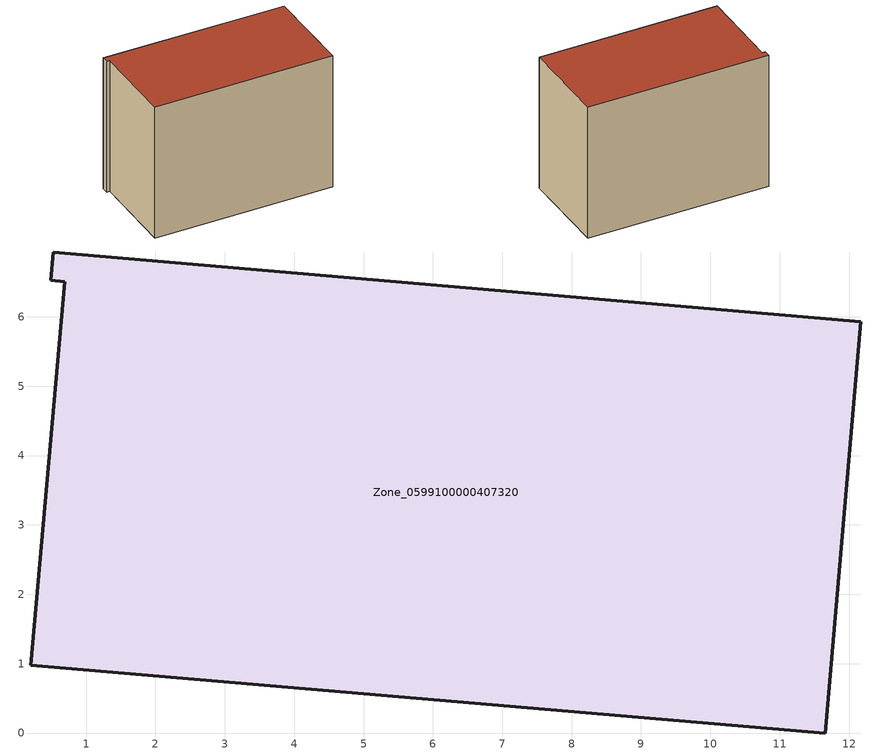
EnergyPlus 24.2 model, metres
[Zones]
Zone_0599100000407320
 floor ground (C_G): 0.2,0.97 0.69,6.51 0.49,6.53 0.53,6.93 12.17,5.93 11.66,0 z0
 wall outside (C_F): 11.66,0 12.17,5.93 0.53,6.93 0.49,6.53 0.69,6.51 0.2,0.97 11.66,0 z0:8.89
 roof outside (C_R): 0.69,6.51 0.2,0.97 11.66,0 12.17,5.93 0.53,6.93 0.49,6.53 z8.89
[BUILDING]
Pand.0599100000407320: North Axis=0; Terrain=City; Loads Convergence Tolerance Value=0.04; Temperature Convergence Tolerance Value=0.4; Solar Distribution=FullExterior; Maximum Number of Warmup Days=25; Minimum Number of Warmup Days=1
[Site:Location]
Rotterdam.The.Hague.AP_ZH_NLD Design_Conditions: Latitude=51.96; Longitude=4.45; Time Zone=1; Elevation=-4.5
[SITE:GROUNDTEMPERATURE:BUILDINGSURFACE]
18, 18, 18, 18, 18, 18, 18, 18, 18, 18, 18, 18
[MATERIAL] Thermal Absorptance=0.9; Solar Absorptance=0.7; Visible Absorptance=0.7
Name | Roughness | Thickness | Conductivity | Density | Specific Heat
G.TC.2006-2014 | MediumSmooth | 0.15 | 0.06 | 540 | 1210
F.TC.2006-2014 | Rough | 0.3 | 0.12 | 1920 | 840
R.TC.2006-2014 | MediumRough | 0.2 | 0.08 | 1500 | 1000
[CONSTRUCTION]
C_G: G.TC.2006-2014
C_F: F.TC.2006-2014
C_R: R.TC.2006-2014
[ZONE]
Zone_0599100000407320: Type=1; Multiplier=1; Ceiling Height=Autocalculate; Volume=Autocalculate; Floor Area=autocalculate; Part of Total Floor Area=Yes
[ZONEINFILTRATION:DESIGNFLOWRATE]
Infil_Zone_0599100000407320: Zone or ZoneList or Space or SpaceList=Zone_0599100000407320; Schedule=AlwaysOn; Design Flow Rate Calculation Method=Flow/Area; Flow Rate per Floor Area=0.0015; Constant Term Coefficient=1; Temperature Term Coefficient=0; Velocity Term Coefficient=0; Velocity Squared Term Coefficient=0
[HVACTEMPLATE:ZONE:IDEALLOADSAIRSYSTEM]
Zone_0599100000407320: Maximum Heating Supply Air Temperature=50; Minimum Cooling Supply Air Temperature=13; Maximum Heating Supply Air Humidity Ratio=0.0156; Minimum Cooling Supply Air Humidity Ratio=0.0077; Heating Limit=NoLimit; Cooling Limit=NoLimit; Dehumidification Control Type=ConstantSensibleHeatRatio; Cooling Sensible Heat Ratio=0.7; Dehumidification Setpoint=60; Humidification Control Type=None; Humidification Setpoint=30; Outdoor Air Method=None; Outdoor Air Flow Rate per Person=0.00944; Outdoor Air Flow Rate per Zone Floor Area=0; Outdoor Air Flow Rate per Zone=0; Demand Controlled Ventilation Type=None; Outdoor Air Economizer Type=NoEconomizer; Heat Recovery Type=None; Sensible Heat Recovery Effectiveness=0.7; Latent Heat Recovery Effectiveness=0.65
[ZONECONTROL:THERMOSTAT]
ThermostatControl_Zone_0599100000407320: Zone or ZoneList=Zone_0599100000407320; Control Type Schedule=DualSetpointControlType; Control 1=Thermostat_Zone_0599100000407320; Temperature Difference Between Cutout And Setpoint=0
[THERMOSTATSETPOINT:DUALSETPOINT]
Thermostat_Zone_0599100000407320: Heating Setpoint Temperature Schedule=HeatingSetpoint_Zone_0599100000407320; Cooling Setpoint Temperature Schedule=CoolingSetpoint_Zone_0599100000407320
[SCHEDULE:COMPACT]
HeatingSetpoint_Zone_0599100000407320: Through: 12/31, For: AllDays, Until: 24:00, 21
CoolingSetpoint_Zone_0599100000407320: Through: 12/31, For: AllDays, Until: 24:00, 24
DualSetpointControlType: Through: 12/31, For: AllDays, Until: 24:00, 4
AlwaysOn: Through: 12/31, For: AllDays, Until: 24:00, 1
